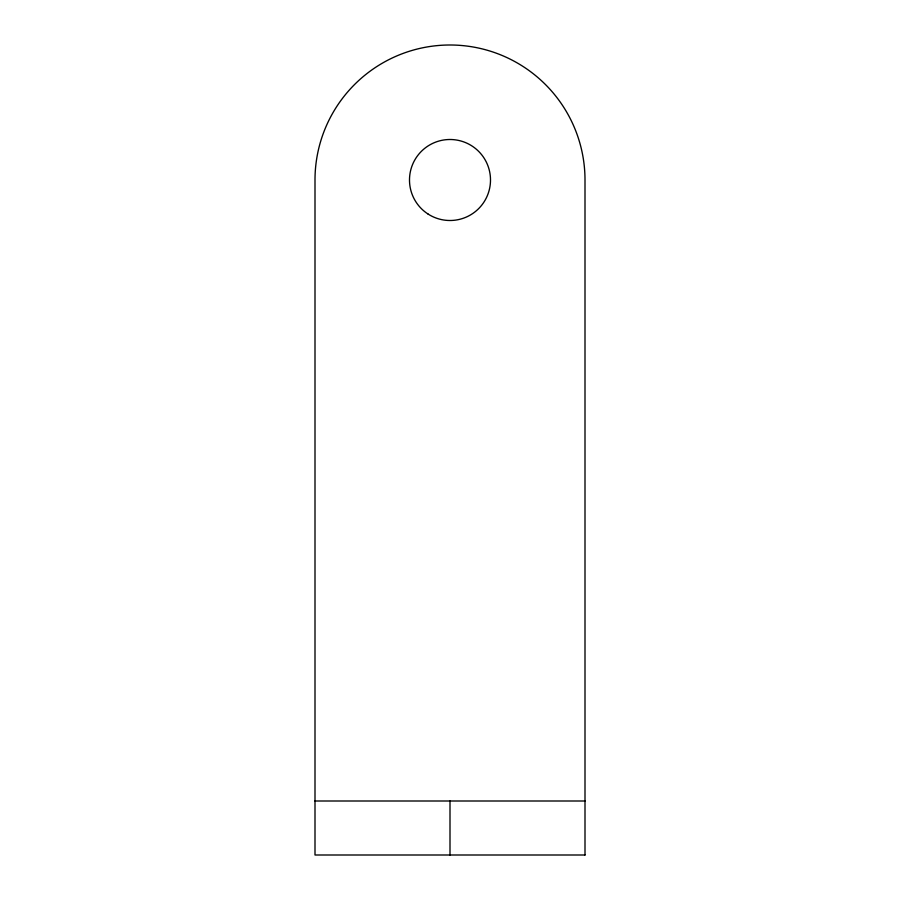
<?xml version="1.0" encoding="UTF-8"?>
<svg xmlns="http://www.w3.org/2000/svg" width="900" height="900" viewBox="0 0 900 900"><rect width="100%" height="100%" fill="white"/><g stroke="black" fill="none" stroke-linecap="round" stroke-linejoin="round"><path stroke-width="1.35" d="M315 801L585 801M450 801L450 855M585 855L315 855L315 180A135 135 0 0 1 450 45A135 135 0 0 1 585 180L585 855M428.108 214.076A40.5 40.5 0 0 0 490.455 181.924A40.5 40.5 0 0 0 431.438 144A40.5 40.5 0 0 0 428.108 214.076"/></g></svg>
